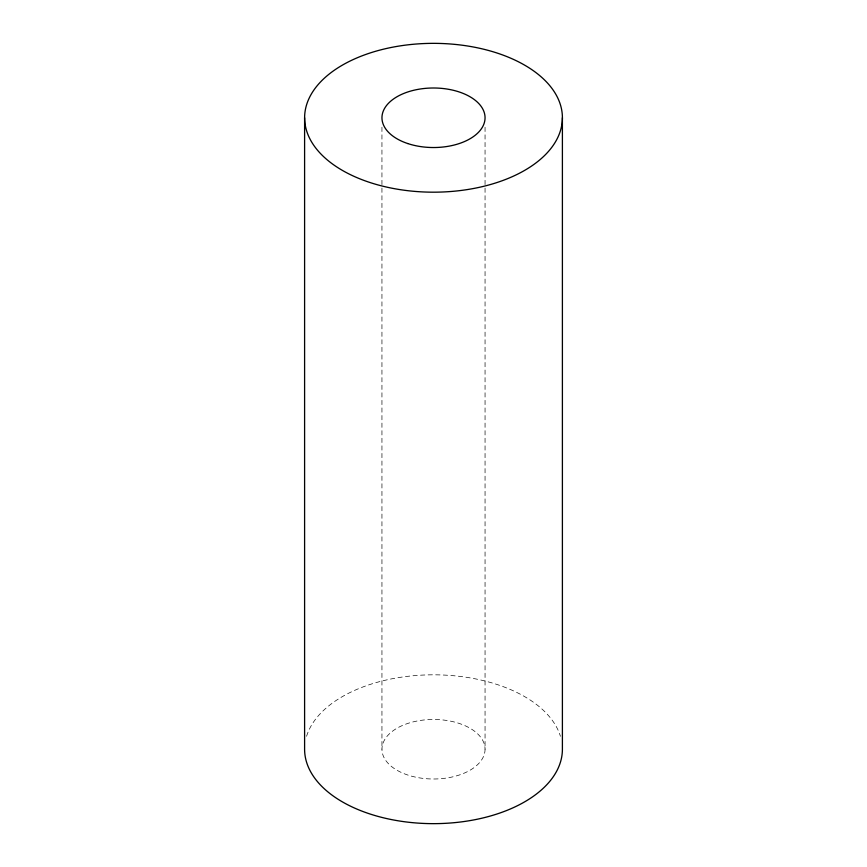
<?xml version="1.0" encoding="UTF-8"?>
<svg xmlns="http://www.w3.org/2000/svg" width="867" height="867" viewBox="0 0 867 867"><rect width="100%" height="100%" fill="white"/><g stroke="black" fill="none" stroke-linecap="round" stroke-linejoin="round"><path stroke-width="0.65" stroke-dasharray="4.33 3.25" d="M485.054 127.232L485.054 186.73M485.054 188.085L485.054 749.229A51.554 29.771 0 0 1 407.718 775.011A51.554 29.771 0 0 1 407.718 723.457A51.554 29.771 0 0 1 485.054 749.229M381.946 127.232L381.946 186.73M381.946 188.085L381.946 749.229M306.571 736.289A128.901 74.421 0 0 1 433.5 674.819A128.901 74.421 0 0 1 560.429 736.289"/><path stroke-width="1.3" d="M562.401 117.771A128.901 74.421 0 0 1 369.049 182.211A128.901 74.421 0 0 1 369.049 53.321A128.901 74.421 0 0 1 562.401 117.771L562.401 749.229A128.901 74.421 0 0 1 433.5 823.65A128.901 74.421 0 0 1 304.599 749.229L304.599 117.771M407.718 143.543A51.554 29.771 0 0 0 485.054 117.771A51.554 29.771 0 0 0 407.718 91.989A51.554 29.771 0 0 0 407.718 143.543"/></g></svg>
